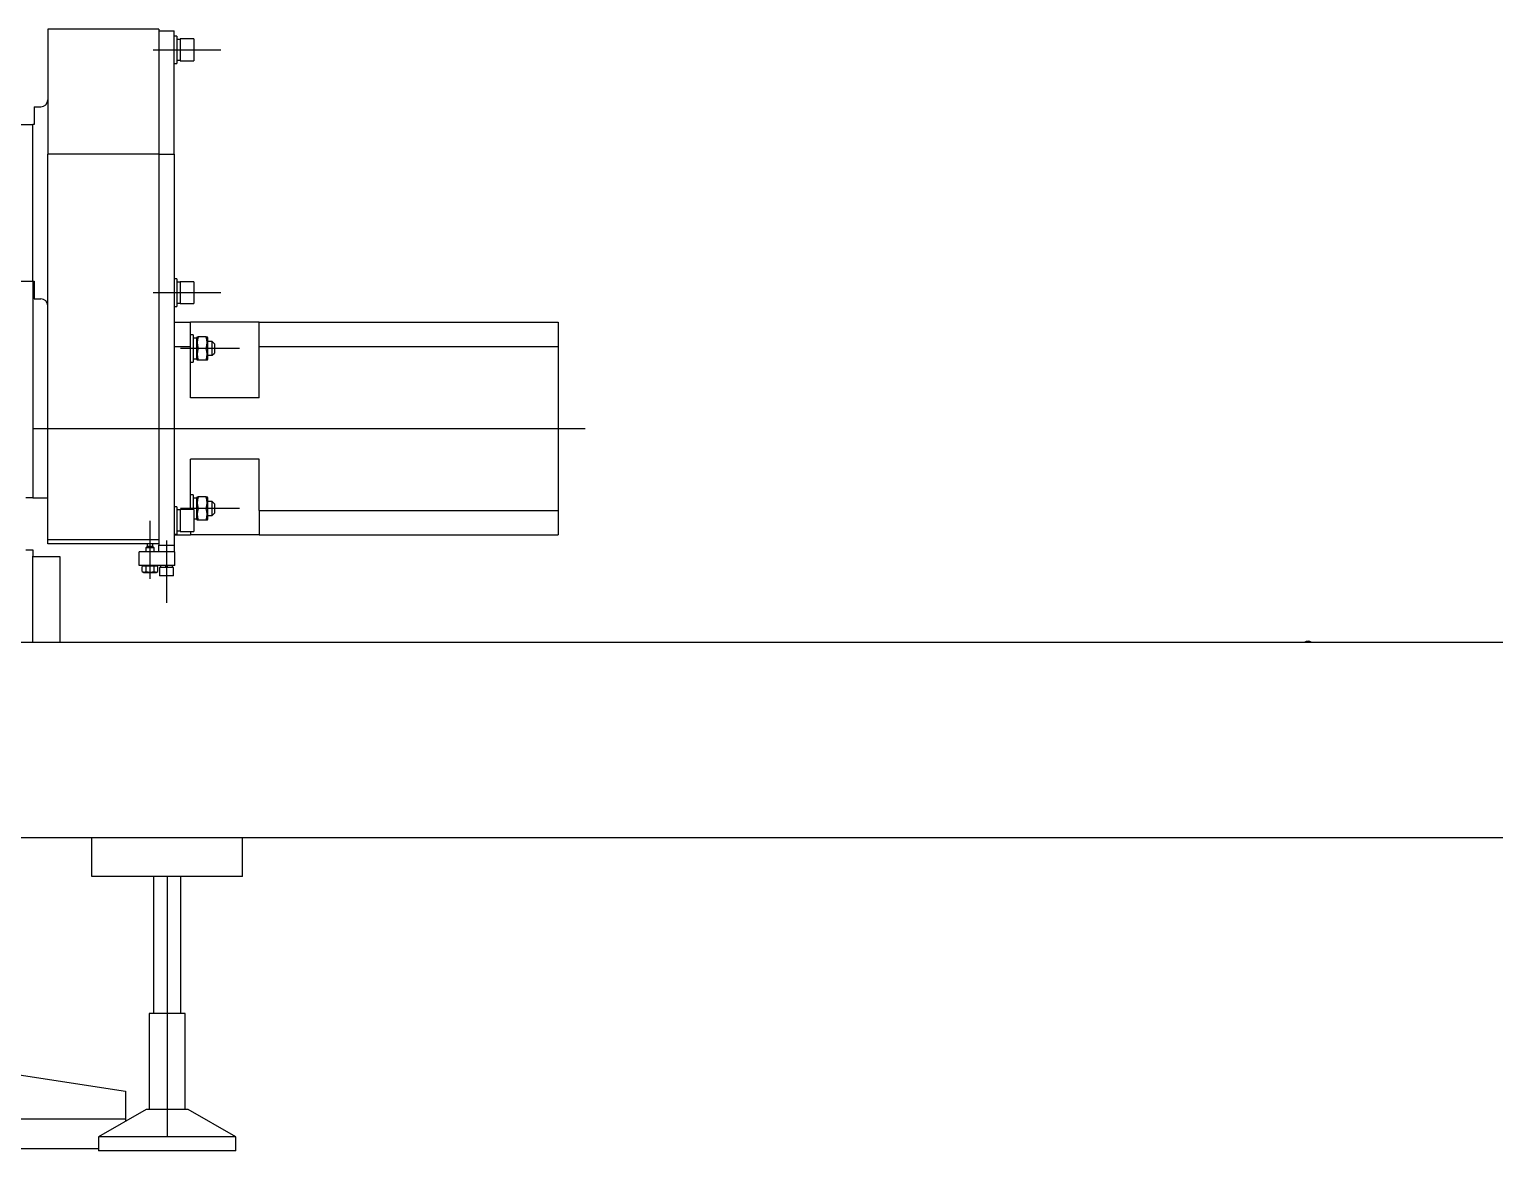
# Model space of a CAD drawing. Extents: x 387 to 958, y 84 to 319.
# Drawn here: x 615 to 669.2, y 84.2 to 125.7 of the extents above; entities that cross this region are included whole.
import ezdxf

# ---------------------------------------------------------------- set-up
doc = ezdxf.new("R2010")
doc.units = 0
doc.linetypes.add('AXIS-MY', pattern=[15, 8, -2.5, 2, -2.5])
doc.layers.get('0').update_dxf_attribs({"linetype": 'CONTINUOUS'})
doc.layers.add('AXIS', color=1, linetype='AXIS-MY')
doc.layers.add('DWG', color=7, linetype='CONTINUOUS')

msp = doc.modelspace()

# ---------------------------------------------------------------- linework, layer by layer
at = {"color": 7, "linetype": 'CONTINUOUS'}
for p, q in [((619.7965824, 125.7159534), (615.6843651, 125.7159534)), ((615.6843651, 125.7159534), (615.6843651, 121.0960549)), ((619.7965824, 125.7159534), (619.7965824, 121.0960549)), ((619.7965824, 125.6651853), (620.3550317, 125.6651853)), ((620.3550317, 121.0960549), (620.3550317, 125.6651853)), ((620.4565679, 125.4621128), (620.3550317, 125.4621128)), ((620.4565679, 125.4621128), (620.4565679, 124.4467505)), ((620.5834882, 125.3402693), (620.4565679, 125.3402693)), ((620.5834882, 125.3605766), (620.5834882, 124.5482867)), ((621.0911694, 125.3605766), (620.5834882, 125.3605766)), ((621.0911694, 125.3605766), (621.0911694, 124.5482867)), ((620.3550317, 124.4467505), (620.4565679, 124.4467505)), ((620.5834882, 124.5482867), (621.0911694, 124.5482867)), ((615.176684, 122.8475549), (615.176684, 122.5937143)), ((615.176684, 122.8475549), (615.4305245, 122.8475549)), ((615.176684, 122.5937143), (615.176684, 122.1875694)), ((614.68154, 122.1875694), (615.1259158, 122.1875694)), ((615.1259158, 121.7814245), (615.1259158, 122.1875694)), ((615.176684, 122.1875694), (615.1259158, 122.1875694)), ((615.1259158, 116.4000043), (615.1259158, 121.7814245)), ((619.7965824, 121.0960549), (615.6843651, 121.0960549)), ((615.6843651, 106.8302146), (615.6843651, 121.0960549)), ((619.7965824, 121.0960549), (620.3550317, 121.0960549)), ((619.7965824, 121.0960549), (619.7965824, 106.8302146)), ((620.3550317, 121.0960549), (620.3550317, 106.6271421)), ((614.6182347, 116.4000043), (615.1259158, 116.4000043)), ((615.1259158, 116.4000043), (615.176684, 116.4000043)), ((615.1259158, 116.4000043), (615.1259158, 109.1401638)), ((615.176684, 116.4000043), (615.176684, 115.9938594)), ((620.4565679, 116.4761565), (620.3550317, 116.4761565)), ((620.4565679, 116.4761565), (620.4565679, 115.4607942)), ((620.5834882, 116.354313), (620.4565679, 116.354313)), ((620.5834882, 116.3746202), (620.5834882, 115.5623304)), ((621.0911694, 116.3746202), (620.5834882, 116.3746202)), ((621.0911694, 116.3746202), (621.0911694, 115.5623304)), ((615.176684, 115.9938594), (615.176684, 115.7400188)), ((615.176684, 115.7400188), (615.4305245, 115.7400188)), ((620.5834882, 115.5623304), (621.0911694, 115.5623304)), ((620.3550317, 115.4607942), (620.4565679, 115.4607942)), ((620.3550317, 114.8769608), (620.9642491, 114.8769608)), ((620.9642491, 113.9722078), (620.9642491, 114.8769608)), ((623.5026548, 114.8769608), (620.9642491, 114.8769608)), ((621.0657853, 114.4117375), (620.9642491, 114.4117375)), ((621.0657853, 114.4117375), (621.0657853, 113.3963752)), ((623.5026548, 113.9722078), (623.5026548, 114.8769608)), ((623.5026548, 114.8769608), (634.5701039, 114.8769608)), ((620.3550317, 113.9722078), (620.9642491, 113.9722078)), ((620.9642491, 112.0768795), (620.9642491, 113.9722078)), ((621.1927056, 114.2898941), (621.0657853, 114.2898941)), ((621.2132233, 114.3355854), (621.1927056, 114.3000477)), ((621.1927056, 113.5080651), (621.1927056, 114.3000477)), ((621.2159763, 114.3355854), (621.2517659, 114.3355854)), ((621.5397902, 114.3355854), (621.2517659, 114.3355854)), ((621.5397902, 113.9040564), (621.2517659, 113.9040564)), ((621.5397902, 114.3355854), (621.5757294, 114.3355854)), ((621.5988505, 114.3000477), (621.5783328, 114.3355854)), ((621.5988505, 113.5080651), (621.5988505, 114.3000477)), ((621.7714621, 114.157897), (621.5988505, 114.157897)), ((621.7714621, 113.6502158), (621.7714621, 114.157897)), ((621.8526911, 114.076668), (621.7714621, 114.157897)), ((621.8526911, 114.076668), (621.8526911, 113.7314448)), ((623.5026548, 112.0768795), (623.5026548, 113.9722078)), ((623.5026548, 113.9722078), (634.5701039, 113.9722078)), ((620.9642491, 113.3963752), (621.0657853, 113.3963752)), ((621.1927056, 113.5080651), (621.2132233, 113.4725274)), ((621.2517659, 113.4725274), (621.2158267, 113.4725274)), ((621.5397902, 113.4725274), (621.2517659, 113.4725274)), ((621.5755797, 113.4725274), (621.5397902, 113.4725274)), ((621.5783328, 113.4725274), (621.5988505, 113.5080651)), ((621.5988505, 113.6502158), (621.7714621, 113.6502158)), ((621.7714621, 113.6502158), (621.8526911, 113.7314448)), ((623.5026548, 112.0768795), (620.9642491, 112.0768795)), ((623.5026548, 109.8079843), (620.9642491, 109.8079843)), ((620.9642491, 107.9471131), (620.9642491, 109.8079843)), ((623.5026548, 107.912656), (623.5026548, 109.8079843)), ((615.1259158, 109.1401638), (615.1259158, 108.3786421)), ((621.0657853, 108.4884886), (620.9642491, 108.4884886)), ((621.0657853, 108.4884886), (621.0657853, 107.9471131)), ((615.1259158, 108.3786421), (614.8720753, 108.3786421)), ((620.4565679, 108.0486494), (620.3550317, 108.0486494)), ((620.4565679, 108.0486494), (620.4565679, 107.0332871)), ((620.5834882, 107.9268059), (620.4565679, 107.9268059)), ((621.0911694, 107.9471131), (620.5834882, 107.9471131)), ((620.5834882, 107.9471131), (620.5834882, 107.1348233)), ((621.1927056, 108.3666451), (621.0657853, 108.3666451)), ((621.0911694, 107.9471131), (621.0911694, 107.1348233)), ((621.2132233, 108.4123364), (621.1927056, 108.3767988)), ((621.1927056, 107.5848162), (621.1927056, 108.3767988)), ((621.2159763, 108.4123364), (621.2517659, 108.4123364)), ((621.5397902, 108.4123364), (621.2517659, 108.4123364)), ((621.5397902, 107.9808075), (621.2517659, 107.9808075)), ((621.5397902, 108.4123364), (621.5757294, 108.4123364)), ((621.5988505, 108.3767988), (621.5783328, 108.4123364)), ((621.5988505, 107.5848162), (621.5988505, 108.3767988)), ((621.7714621, 108.234648), (621.5988505, 108.234648)), ((621.7714621, 107.8176727), (621.7714621, 108.234648)), ((621.8526911, 108.153419), (621.7714621, 108.234648)), ((621.8526911, 108.153419), (621.8526911, 107.8698758)), ((623.5026548, 107.912656), (623.5026548, 107.007903)), ((623.5026548, 107.912656), (634.5701039, 107.912656)), ((621.1927056, 107.5848162), (621.2132233, 107.5492785)), ((621.2517659, 107.5492785), (621.2158267, 107.5492785)), ((621.5397902, 107.5492785), (621.2517659, 107.5492785)), ((621.5755797, 107.5492785), (621.5397902, 107.5492785)), ((621.5783328, 107.5492785), (621.5988505, 107.5848162)), ((621.5988505, 107.7269669), (621.7714621, 107.7269669)), ((621.7714621, 107.7269669), (621.7714621, 107.8176727)), ((621.7714621, 107.7269669), (621.8526911, 107.8081959)), ((621.8526911, 107.8698758), (621.8526911, 107.8081959)), ((615.6843651, 106.8302146), (619.7965824, 106.8302146)), ((615.6843651, 106.6779103), (615.6843651, 106.8302146)), ((619.7965824, 106.8302146), (619.7965824, 106.7794465)), ((620.3550317, 107.0332871), (620.4565679, 107.0332871)), ((620.3550317, 107.007903), (620.9642491, 107.007903)), ((620.5834882, 107.1348233), (621.0911694, 107.1348233)), ((620.9642491, 107.1348233), (620.9642491, 107.007903)), ((623.5026548, 107.007903), (620.9642491, 107.007903)), ((623.5026548, 107.007903), (634.5701039, 107.007903)), ((614.8720753, 106.4494537), (615.1259158, 106.4494537)), ((615.1259158, 106.4494537), (615.1259158, 106.2133202)), ((619.7965824, 106.6779103), (615.6843651, 106.6779103)), ((619.7965824, 106.3733016), (619.0604448, 106.3733016)), ((619.0604448, 105.8656204), (619.0604448, 106.3733016)), ((619.3650534, 106.576374), (619.3142853, 106.5256059)), ((619.618894, 106.5256059), (619.3142853, 106.5256059)), ((619.3142853, 106.5256059), (619.3142853, 106.3733016)), ((619.3650534, 106.6779103), (619.3650534, 106.576374)), ((619.5681259, 106.576374), (619.3650534, 106.576374)), ((619.5681259, 106.576374), (619.5681259, 106.6779103)), ((619.618894, 106.5256059), (619.5681259, 106.576374)), ((619.618894, 106.3733016), (619.618894, 106.5256059)), ((619.7965824, 106.7794465), (619.7965824, 106.6271421)), ((619.7965824, 106.6271421), (620.3550317, 106.6271421)), ((619.7965824, 106.3733016), (619.7965824, 106.6271421)), ((620.3550317, 106.3733016), (619.7965824, 106.3733016)), ((620.3550317, 106.6271421), (620.3550317, 106.3733016)), ((620.3804157, 106.3733016), (620.3550317, 106.3733016)), ((620.3804157, 105.8656204), (620.3804157, 106.3733016)), ((615.1259158, 103.022606), (615.1259158, 106.2133202)), ((616.1412781, 106.1956132), (615.1259158, 106.1956132)), ((616.1412781, 103.022606), (616.1412781, 106.1956132)), ((620.3804157, 105.8656204), (619.0604448, 105.8656204)), ((619.2381332, 105.8656204), (619.1734798, 105.8282928)), ((619.1734798, 105.6491075), (619.1734798, 105.8282928)), ((619.3200348, 105.6491075), (619.3200348, 105.8282928)), ((619.6131446, 105.6491075), (619.6131446, 105.8282928)), ((619.7596995, 105.8282928), (619.6950462, 105.8656204)), ((619.7596995, 105.6491075), (619.7596995, 105.8282928)), ((620.3296476, 105.7945451), (619.8219665, 105.7945451)), ((619.8219665, 105.7945451), (619.8219665, 105.4899364)), ((619.8498889, 105.8656204), (619.8498889, 105.7945451)), ((620.0622688, 105.7945451), (620.0363995, 105.8656204)), ((620.0893453, 105.8656204), (620.1152146, 105.7945451)), ((620.3017252, 105.7945451), (620.3017252, 105.8656204)), ((620.3296476, 105.4899364), (620.3296476, 105.7945451)), ((619.1734798, 105.6491075), (619.2381332, 105.6117798)), ((619.2381332, 105.6117798), (619.4665897, 105.6117798)), ((619.4665897, 105.6117798), (619.6950462, 105.6117798)), ((619.6950462, 105.6117798), (619.7596995, 105.6491075)), ((620.3296476, 105.4899364), (619.8219665, 105.4899364)), ((702.3455374, 103.022606), (553.0872793, 103.022606)), ((702.3455374, 95.7881496), (553.0872793, 95.7881496)), ((617.3089448, 94.3666424), (617.3089448, 95.7881496)), ((622.8934374, 94.3666424), (622.8934374, 95.7881496)), ((622.8934374, 94.3666424), (617.3089448, 94.3666424)), ((619.5907297, 94.3666424), (619.5907297, 89.2898309)), ((620.6116525, 89.2898309), (620.6116525, 94.3666424)), ((619.7046674, 89.2898309), (619.4384253, 89.2898309)), ((619.4384253, 89.2898309), (619.4384253, 85.7360628)), ((620.7639569, 89.2898309), (619.7046674, 89.2898309)), ((620.7639569, 85.7360628), (620.7639569, 89.2898309)), ((609.9771319, 87.7328969), (618.5569433, 86.4215337)), ((618.5569433, 86.4215337), (618.5569433, 85.6514041)), ((619.3214445, 85.7360628), (617.5627854, 84.7207005)), ((619.6346793, 85.7360628), (619.3214445, 85.7360628)), ((620.8809378, 85.7360628), (619.6346793, 85.7360628)), ((622.6395969, 84.7207005), (620.8809378, 85.7360628)), ((607.6417986, 85.3975636), (618.5569433, 85.3975636)), ((618.5569433, 85.6514041), (618.5569433, 85.3975636)), ((618.5569433, 85.3975636), (618.5569433, 85.2946779)), ((618.5824976, 84.7207005), (617.5627854, 84.7207005)), ((617.5627854, 84.7207005), (617.5627854, 84.2130194)), ((622.6395969, 84.7207005), (618.5824976, 84.7207005)), ((622.6395969, 84.2130194), (622.6395969, 84.7207005)), ((617.5627854, 84.280665), (607.6417986, 84.280665)), ((618.5824976, 84.2130194), (617.5627854, 84.2130194)), ((622.6395969, 84.2130194), (618.5824976, 84.2130194))]:
    msp.add_line(p, q, dxfattribs=at)
at = {"color": 7, "linetype": 'CONTINUOUS', "flags": 128}
for points in [[(619.3200348, 105.8282928), (619.2415484, 105.8508416), (619.1734798, 105.8282928)], [(619.7596995, 105.8282928), (619.6812132, 105.8508416), (619.6131446, 105.8282928)], [(619.1734798, 105.6491075), (619.2519662, 105.6265587), (619.3200348, 105.6491075)], [(619.6131446, 105.6491075), (619.6916309, 105.6265587), (619.7596995, 105.6491075)]]:
    msp.add_lwpolyline(points, dxfattribs=at)
at = {"color": 7, "linetype": 'CONTINUOUS'}
for centre, radius, start, end in [((615.4305245, 123.1013955), 0.2538406, 270, 0), ((615.4305245, 115.4861782), 0.2538406, 0, 90), ((621.8262996, 114.119938), 0.6137539, 159.40624173, 200.59375827), ((621.8262996, 113.688409), 0.6137539, 159.40624173, 200.59375827), ((620.9652564, 114.1197038), 0.6137539, 339.40624174, 20.59375826), ((620.9652564, 113.6881748), 0.6137539, 339.40624173, 20.59375827), ((621.8262996, 108.1966891), 0.6137539, 159.40624173, 200.59375827), ((621.8262996, 107.7651601), 0.6137539, 159.40624173, 200.59375827), ((620.9652564, 108.1964548), 0.6137539, 339.40624173, 20.59375827), ((620.9652564, 107.7649258), 0.6137539, 339.40624173, 20.59375827), ((619.467979, 105.3351844), 0.5148237, 73.62208985, 106.70048893), ((619.4669414, 106.1134914), 0.4870667, 252.44536642, 287.46786187), ((662.3155179, 102.8461393), 0.2233797, 52.18413223, 127.81586777)]:
    msp.add_arc(centre, radius, start, end, dxfattribs=at)
for centre, start_param, end_param in [((620.3901465, 124.9544317), 4.7750869922, 4.8957995495), ((620.6499096, 124.9544317), 4.5895585195, 4.6496909685), ((620.3901465, 115.9684753), 4.7750869922, 4.8957995495), ((620.6499096, 115.9684753), 4.5895598926, 4.6496909685), ((620.9993639, 113.9040564), 4.7750869922, 4.8957995495), ((621.259127, 113.9040564), 4.5895622954, 4.6496909685), ((620.9993639, 107.9808075), 4.7990999518, 4.8957995495), ((621.259127, 107.9808075), 4.5895568202, 4.6496909685), ((620.3901465, 107.5409682), 4.7750869922, 4.8957995495), ((620.6499096, 107.5409682), 4.5895567673, 4.6496909685)]:
    msp.add_ellipse(centre, major_axis=(1.0600803, 0), ratio=0.3639702343, start_param=start_param, end_param=end_param, dxfattribs=at)
at = {"layer": 'AXIS', "linetype": 'CONTINUOUS'}
for p, q in [((619.5834882, 124.9544317), (622.0911694, 124.9544317)), ((622.0911694, 115.9684753), (619.5834882, 115.9684753)), ((622.7714621, 113.9040564), (620.5988505, 113.9040564)), ((615.1259158, 110.9424319), (635.5701039, 110.9424319)), ((622.7714621, 107.9808075), (620.5988505, 107.9808075)), ((619.4665897, 105.3733016), (619.4665897, 107.5256059)), ((620.0758071, 106.7945451), (620.0758071, 104.4899364)), ((620.1011911, 94.3666424), (620.1011911, 84.7360628))]:
    msp.add_line(p, q, dxfattribs=at)
at = {"layer": 'DWG'}
for p, q in [((634.5701039, 114.8769608), (634.5701039, 107.007903)), ((615.1259158, 108.3786421), (615.6843651, 108.3786421))]:
    msp.add_line(p, q, dxfattribs=at)

doc.saveas('drawing.dxf')
